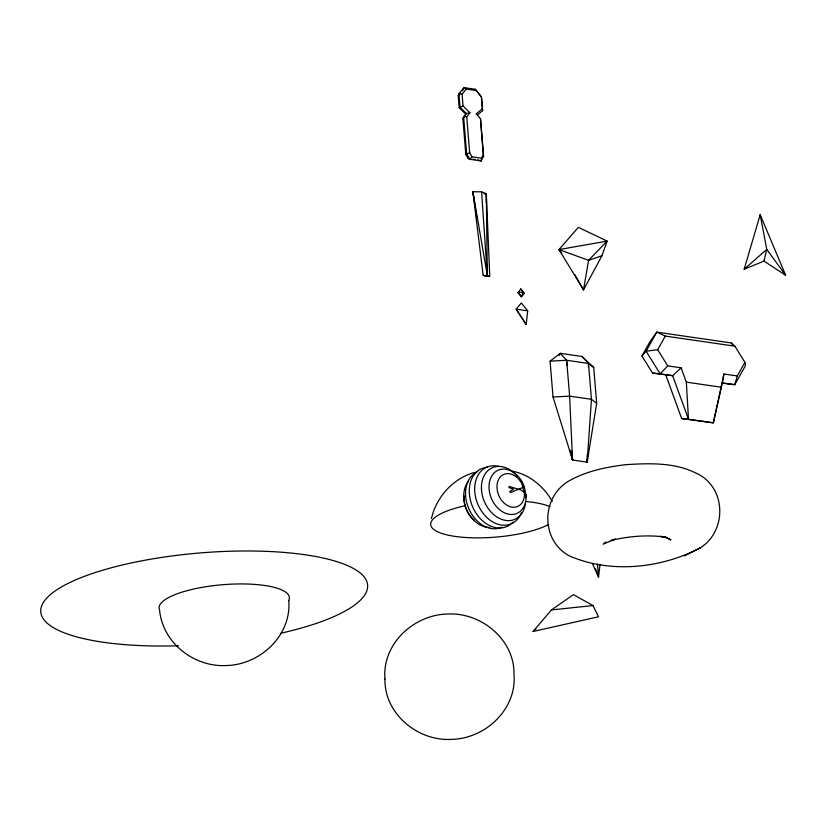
<?xml version="1.0" encoding="UTF-8"?>
<svg xmlns="http://www.w3.org/2000/svg" width="827" height="827" viewBox="0 0 827 827"><rect width="100%" height="100%" fill="white"/><g stroke="black" fill="none" stroke-linecap="round" stroke-linejoin="round"><path stroke-width="1.24" d="M760.158 217.253L760.178 214.741L785.65 275.246L763.993 261.084L744.166 269.23L760.178 214.741L766.774 249.423L763.993 261.084M486.224 202.718L486.338 193.683L481.603 191.843L472.899 191.73L483.154 275.288L485.304 276.259L489.739 276.239L486.338 193.683L483.929 193.859M586.808 459.595L587.16 462.159L596.67 403.338L593.724 367.488L582.043 356.489L560.22 353.325L550.079 361.161L553.025 397.012L572.553 460.039L587.16 462.159L587.263 454.468M588.442 367.302L588.493 363.456L582.043 356.489M586.86 459.595L587.16 462.159L591.439 399.307L588.493 363.456L566.66 360.283L550.079 361.161M526.199 324.484L527.698 310.849L521.341 302.961L516.151 309.174L526.199 324.484L516.151 309.174L527.698 310.849M600.03 564.21L598.552 577.008L592.639 564.086M477.748 159.89L481.18 160.945L483.578 156.22L480.508 118.861L483.309 154.763L481.562 158.205L481.18 160.945L469.912 159.301L468.196 158.505L465.818 154.442L462.862 118.499L466.128 113.361L470.015 112.885L463.037 106.011L462.066 94.144L466.273 89.109L476.197 90.546L481.345 96.935L482.617 110.653L477.406 114.994L476.311 113.795L482.317 108.802M525.569 497.689L525.993 494.991L524.318 486.876L522.375 482.296A23.569 17.47 66.6 0 0 492.923 474.295A23.569 17.47 66.6 0 0 500.387 510.321A23.569 17.47 66.6 0 0 525.972 499.673L525.993 494.991L524.37 492.344L521.682 483.392A17.47 12.943 66.6 0 0 499.849 477.468A17.47 12.943 66.6 0 0 505.39 504.16A17.47 12.943 66.6 0 0 524.359 496.272L524.37 492.344L520.803 489.915L508.905 486.4M722.333 382.891L723.945 374.031L737.312 375.965L744.951 362.35L734.862 346.172L731.326 342.947L656.783 332.134L650.001 341.665L641.938 356.023L652.586 373.091L672.64 375.685L681.107 367.819L686.327 382.136L688.498 419.237L713.339 422.845L722.333 382.891L734.758 384.7L745.468 365.627L744.951 362.35M723.945 374.031L713.339 422.845L681.665 418.565L665.818 375.013M737.312 375.965L734.758 384.7L722.819 383.273M431.456 518.519C436.398 496.872 453.341 478.078 475.008 472.3M466.149 114.539L459.181 107.675L458.21 95.787L458.944 93.689L464.009 87.621L475.287 89.264L481.49 96.966L482.617 110.653M601.922 255.781L607.121 241.122L578.373 227.332L558.99 249.558L583.511 289.905L601.922 255.781L588.566 260.329L558.99 249.558L561.781 253.3M559.145 355.558L560.22 353.325L566.66 360.283L569.617 396.143L572.553 460.039L569.948 450.064M462.427 90.732L464.009 87.621L466.273 89.109M641.938 356.023L646.083 351.206L657.661 349.697L665.301 336.082L734.862 346.172M462.862 118.499L465.322 115.532M481.562 158.205L472.031 156.82L469.674 152.778L466.717 116.855L470.015 112.885M458.21 95.787L460.319 93.255M520.845 289.078L518.002 292.469L521.475 296.779L524.318 293.389L520.845 289.078L524.318 293.389M533.095 631.477L551.413 609.944L573.411 594.634L593 605.55L598.49 616.777L533.095 631.477L535.906 628.902M472.031 156.82L469.912 159.301L466.666 153.76L463.596 116.411L466.717 116.855M681.107 367.819L667.751 365.875L660.215 373.887L652.586 373.091M700.231 547.887C727.987 530.407 726.075 485.676 695.228 472.755C674.108 462.365 649.402 463.234 626.463 464.619C607.059 466.841 587.366 470.852 570.092 480.311C541.096 495.952 540 539.855 569.183 555.806C610.316 573.835 660.949 568.48 700.231 547.887L684.291 555.93M744.166 269.23L766.774 249.423L785.65 275.246L783.738 273.561M465.818 154.442L469.674 152.778M605.912 542.016L603.234 544.042L615.608 539.059L611.081 540.476C628.985 536.103 647.717 534.645 666.014 537.157L660.256 536.351L666.655 537.87L670.997 539.948L665.704 537.147M509.742 491.569L513.495 489.222L508.905 487.517M463.037 106.011L459.181 107.675M510.207 492.665L524.318 486.876M558.99 249.558L607.121 241.122L588.566 260.329L583.511 289.905L574.744 274.419M551.413 609.944L593 605.55M553.025 397.012L569.617 396.143L591.439 399.307L596.67 403.338M483.154 275.288L489.739 276.239M681.665 418.565L688.498 419.237L672.64 375.685L660.215 373.887L646.083 351.206L656.783 332.134L665.301 336.082M462.066 94.144L458.944 93.689L460.07 107.386L466.128 113.361M468.196 158.505L470.584 158.856M472.972 159.197L475.36 159.549M686.327 382.136L720.989 387.17M512.151 471.183C529.197 474.191 543.97 486.617 552.26 501.42M588.493 363.456L593.724 367.488M476.311 113.795L480.508 118.861M475.287 89.264L476.197 90.546M731.326 342.947L732.67 345.107M657.661 349.697L667.751 365.875M595.368 568.573L598.552 577.008L597.497 564.169M571.581 454.995L572.553 460.039L572.026 451.087M483.309 154.763L483.578 156.22M486.338 193.683L487.299 275.391L472.899 191.73L475.122 206.874M475.494 209.396L475.856 211.919M476.414 215.702L476.786 218.225M572.108 456.225L572.553 460.039M481.603 191.843L487.299 275.391M566.66 360.283L566.971 365.4M587.036 459.574L587.16 462.159M525.538 502.93A28.139 20.851 66.6 0 1 496.8 516.927A28.139 20.851 66.6 0 1 483.981 475.959A28.139 20.851 66.6 0 1 517.175 476.197M521.403 512.699A30.868 22.877 66.6 0 1 479.619 507.923A30.868 22.877 66.6 0 1 495.952 465.88M496.996 466.025A30.868 22.877 66.6 0 1 499.126 466.49M512.947 522.002A31.571 23.394 66.6 0 1 473.199 508.109A31.571 23.394 66.6 0 1 487.186 467.245M501.627 527.264A30.196 22.381 66.6 0 1 468.961 509.018A30.196 22.381 66.6 0 1 476.993 472.124M489.698 527.481A26.846 19.889 66.6 0 1 467.079 510.538A26.846 19.889 66.6 0 1 468.175 481.696M474.491 520.328A21.74 16.106 66.6 0 1 464.164 495.952M547.794 524.876A63.689 17.77 -4.7 0 1 447.221 534.955A63.689 17.77 -4.7 0 1 465.332 505.7M526.375 501.596A63.689 17.77 -4.7 0 1 549.996 506.682M178.343 645.773A163.973 45.743 -4.7 0 1 58.179 588.938A163.973 45.743 -4.7 0 1 318.447 557.036A163.973 45.743 -4.7 0 1 281.004 633.193M384.948 679.06C384.204 713.763 417.842 741.364 451.439 739.379C485.201 738.769 517.009 709.38 514.001 674.367C514.735 639.664 481.107 612.063 447.51 614.048C413.748 614.657 381.929 644.047 384.948 679.06M288.747 600.526C291.766 635.549 259.947 664.939 226.185 665.539C194.035 667.296 162.526 642.765 159.559 610.016A65.364 18.235 -4.7 0 1 224.768 584.544A65.364 18.235 -4.7 0 1 288.747 600.526M522.974 292.138L521.475 296.779L518.002 292.469L522.974 292.138"/></g></svg>
